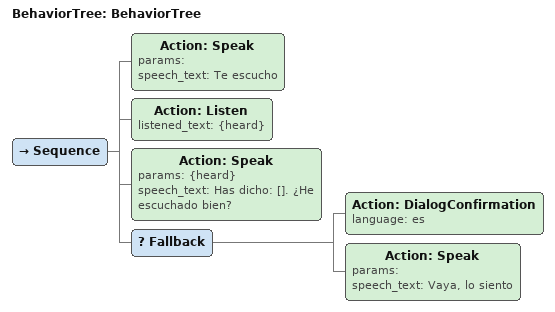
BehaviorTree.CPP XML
<?xml version="1.0"?>
<root main_tree_to_execute="BehaviorTree">
    <BehaviorTree ID="BehaviorTree">
        <Sequence>
            <Action ID="Speak" params="" speech_text="Te escucho"/>
            <Action ID="Listen" listened_text="{heard}"/>
            <Action ID="Speak" params="{heard}" speech_text="Has dicho: []. ¿He escuchado bien?"/>
            <Fallback>
                <Action ID="DialogConfirmation" language="es"/>
                <Action ID="Speak" params="" speech_text="Vaya, lo siento"/>
            </Fallback>
        </Sequence>
    </BehaviorTree>
</root>
